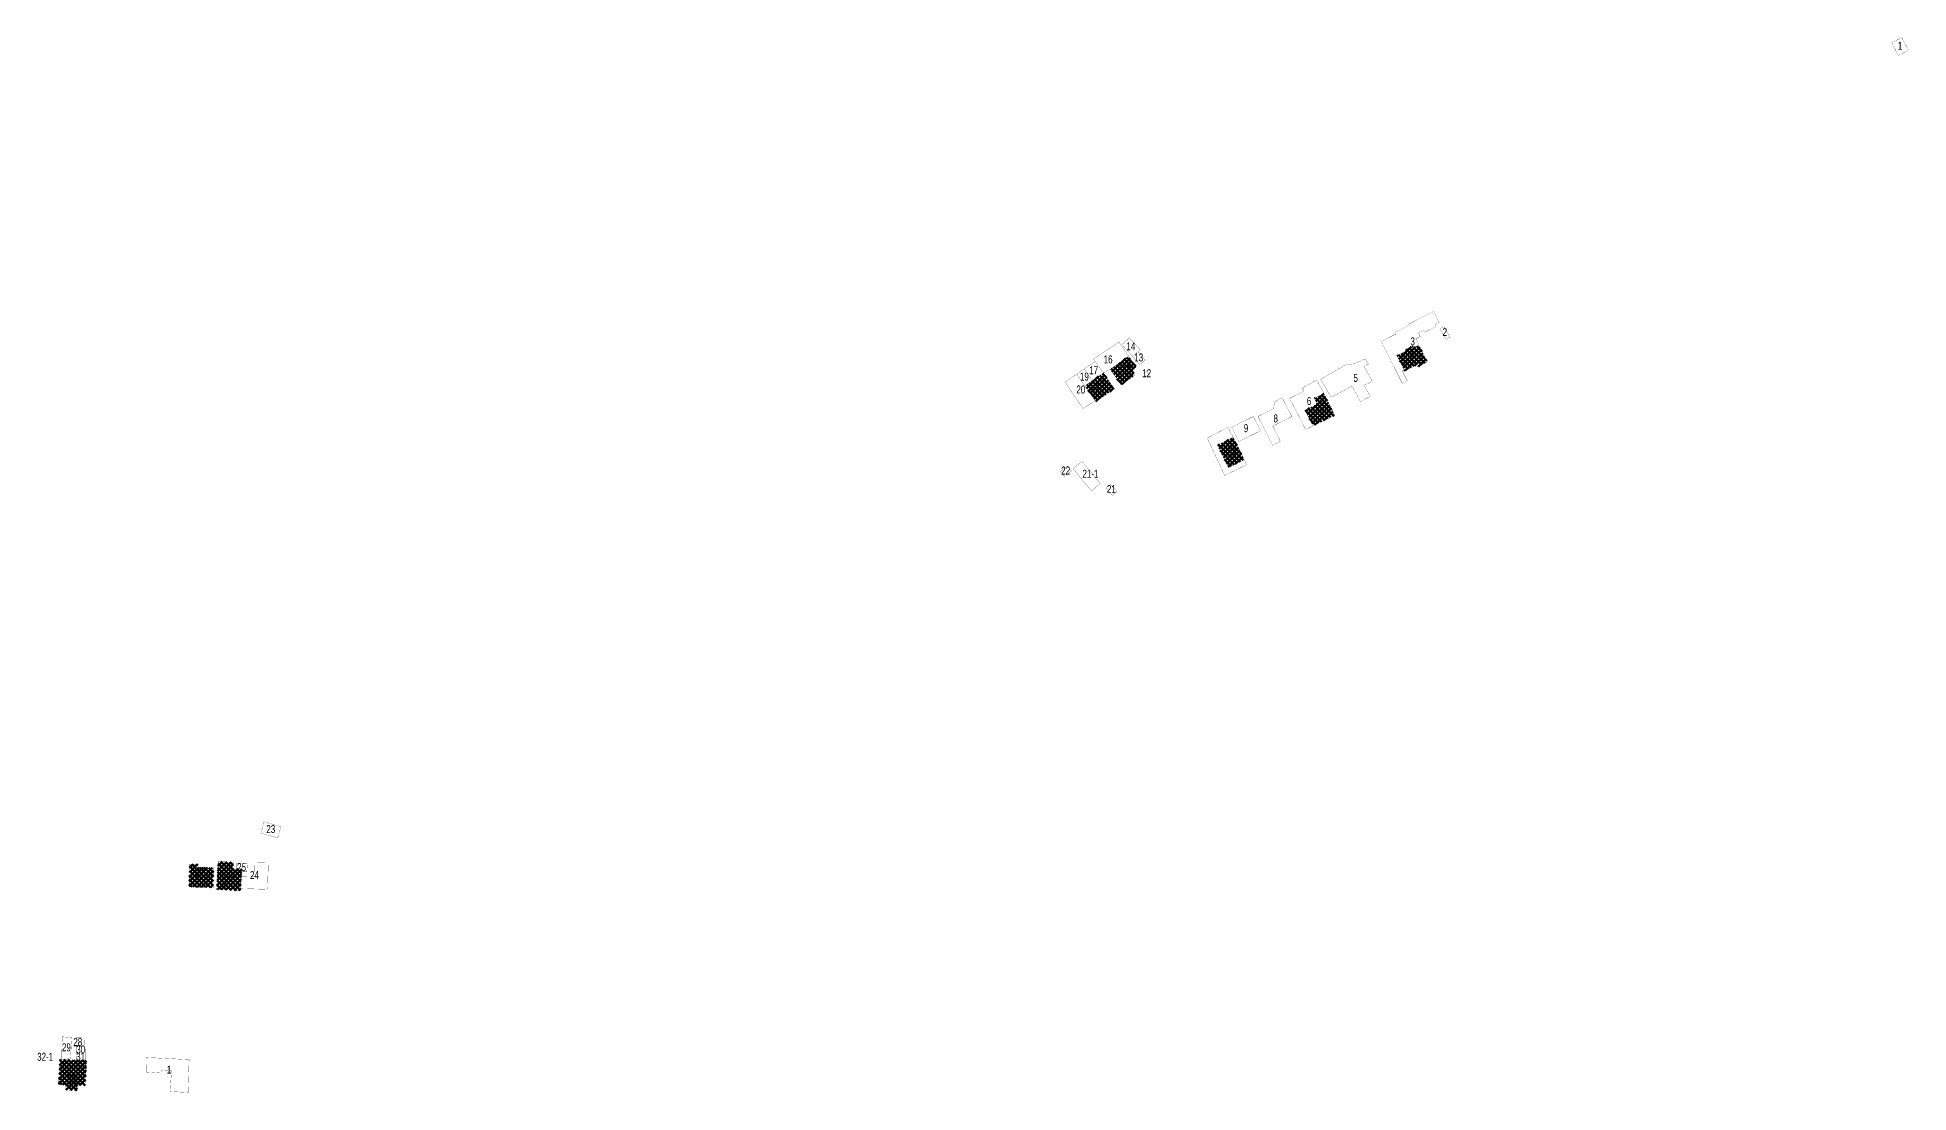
# Model space of a CAD drawing. Header units: millimetres. Extents: x 615590 to 619391, y 3400245 to 3402660.
# Drawn here: x 618456 to 619391, y 3402133 to 3402660 of the extents above; entities that cross this region are included whole.
import ezdxf

# ---------------------------------------------------------------- set-up
doc = ezdxf.new("R2010")
doc.units = ezdxf.units.MM
doc.layers.add('房屋拆迁', color=7, linetype='Continuous')
doc.styles.add('mrdsStandard', font='slromans.shx', dxfattribs={"width": 0.75, "height": 4, "bigfont": 'hztxt.shx'})

msp = doc.modelspace()

# ---------------------------------------------------------------- hatches: boundary and pattern name
at = {"layer": '房屋拆迁', "lineweight": 50}
h = msp.add_hatch(dxfattribs=at)
h.set_pattern_fill('ANSI37', color=1, scale=0.5, style=0)
h.paths.add_polyline_path([(618991.81, 3402494.01), (618997.3, 3402486.2), (619004.26, 3402491.12), (619002.6, 3402493.47), (619004.9, 3402495.1), (619000.99, 3402500.58)])
h = msp.add_hatch(dxfattribs=at)
h.set_pattern_fill('ANSI37', color=1, scale=0.5, style=0)
h.paths.add_polyline_path([(619135.2, 3402500.81), (619139.1, 3402493.24), (619145.4, 3402496.48), (619145.95, 3402495.41), (619150.36, 3402497.68), (619146.06, 3402506.04), (619143.4, 3402504.67), (619142.92, 3402505.62), (619139.23, 3402503.75), (619139.59, 3402503.03)])
h = msp.add_hatch(dxfattribs=at)
h.set_pattern_fill('ANSI37', color=1, scale=0.5, style=0)
h.paths.add_polyline_path([(618979.16, 3402485.73), (618984.66, 3402477.81), (618993.96, 3402484.26), (618988.46, 3402492.19)])
h = msp.add_hatch(dxfattribs=at)
h.set_pattern_fill('ANSI37', color=1, scale=0.5, style=0)
h.paths.add_polyline_path([(619098.67, 3402481.9), (619104.02, 3402471.05), (619093.16, 3402465.7), (619089.26, 3402473.61), (619095.29, 3402476.57), (619093.84, 3402479.52)])
h = msp.add_hatch(dxfattribs=at)
h.set_pattern_fill('ANSI37', color=1, scale=0.5, style=0)
h.paths.add_polyline_path([(619053.32, 3402460.05), (619058.89, 3402448.81), (619050.95, 3402444.88), (619045.39, 3402456.13)])
h = msp.add_hatch(dxfattribs=at)
h.set_pattern_fill('ANSI37', color=1, scale=0.5, style=0)
h.paths.add_polyline_path([(618543.65, 3402244.89), (618543.46, 3402235.08), (618531.38, 3402235.33), (618531.62, 3402246.71), (618535.71, 3402246.62), (618535.68, 3402245.04)])
h = msp.add_hatch(dxfattribs=at)
h.set_pattern_fill('ANSI37', color=1, scale=0.5, style=0)
h.paths.add_polyline_path([(618557.7, 3402244.27), (618557.05, 3402233.41), (618545.14, 3402234.13), (618545.98, 3402248.05), (618553.48, 3402247.59), (618553.29, 3402244.52)])
h = msp.add_hatch(dxfattribs=at)
h.set_pattern_fill('ANSI37', color=1, scale=0.5, style=0)
h.paths.add_polyline_path([(618466.78, 3402149.11), (618480.12, 3402148.43), (618479.5, 3402136.07), (618475.56, 3402136.27), (618475.42, 3402133.58), (618469.68, 3402133.87), (618469.8, 3402136.41), (618466.18, 3402136.58)])

# ---------------------------------------------------------------- linework, layer by layer
at = {"layer": '房屋拆迁', "color": 1, "linetype": 'Continuous', "lineweight": 50, "const_width": 0.1}
for points in [[(619387.5, 3402659.82), (619382.5, 3402657.2), (619385.85, 3402650.8), (619390.86, 3402653.43), (619387.5, 3402659.82)], [(619156.28, 3402517.46), (619153.53, 3402522.93), (619140.99, 3402516.64), (619141.28, 3402516.06), (619134.15, 3402512.51), (619134.61, 3402511.6), (619127.35, 3402507.96), (619137.86, 3402487.02), (619140.33, 3402488.27), (619137.79, 3402493.33), (619138.8, 3402493.83), (619135.2, 3402500.81), (619139.59, 3402503.03), (619139.23, 3402503.75), (619142.92, 3402505.62), (619143.4, 3402504.67), (619146.24, 3402506.17), (619144.64, 3402509.29), (619146.84, 3402510.38), (619145.92, 3402512.24), (619148.62, 3402513.56), (619149.11, 3402512.55), (619154.8, 3402515.31), (619154.24, 3402516.47), (619156.28, 3402517.46)], [(619001.41, 3402509.77), (618997.66, 3402506.35), (619003.05, 3402500.44), (619006.8, 3402503.87), (619001.41, 3402509.77)], [(619156.69, 3402514.43), (619158.66, 3402515.51), (619161.6, 3402510.12), (619159.62, 3402509.04), (619156.69, 3402514.43)], [(618996.22, 3402507.56), (619000.99, 3402500.58), (618991.81, 3402494.01), (618988.46, 3402492.19), (618984.3, 3402497.94), (618983.36, 3402499.13), (618996.22, 3402507.56)], [(618991.81, 3402494.01), (618997.3, 3402486.2), (619004.26, 3402491.12), (619002.6, 3402493.47), (619004.9, 3402495.1), (619000.99, 3402500.58), (618991.81, 3402494.01)], [(619005.64, 3402502.81), (619003.05, 3402500.44), (619006.59, 3402496.31), (619009.27, 3402498.63), (619005.64, 3402502.81)], [(619102.29, 3402479.99), (619097.04, 3402489.03), (619109.63, 3402496.28), (619114.01, 3402496.8), (619119.3, 3402499.27), (619120.95, 3402496.72), (619118.7, 3402495.52), (619122.93, 3402487.97), (619118.65, 3402486.12), (619121.91, 3402480.48), (619116.9, 3402477.86), (619112.66, 3402485.64), (619102.29, 3402479.99)], [(619135.2, 3402500.81), (619139.1, 3402493.24), (619145.4, 3402496.48), (619145.95, 3402495.41), (619150.36, 3402497.68), (619146.06, 3402506.04), (619143.4, 3402504.67), (619142.92, 3402505.62), (619139.23, 3402503.75), (619139.59, 3402503.03), (619135.2, 3402500.81)], [(618969.24, 3402487.65), (618978.25, 3402474.33), (618984.29, 3402478.33), (618979.16, 3402485.73), (618975.1, 3402491.61), (618969.24, 3402487.65)], [(618975.1, 3402491.61), (618979.16, 3402485.73), (618982.87, 3402488.3), (618978.84, 3402494.22), (618975.1, 3402491.61)], [(618978.84, 3402494.22), (618982.87, 3402488.3), (618988.46, 3402492.19), (618984.3, 3402497.94), (618978.84, 3402494.22)], [(618979.16, 3402485.73), (618984.66, 3402477.81), (618993.96, 3402484.26), (618988.46, 3402492.19), (618979.16, 3402485.73)], [(619008.63, 3402492.1), (619009.95, 3402490.12), (619011.6, 3402491.22), (619010.28, 3402493.2), (619008.63, 3402492.1)], [(619093.16, 3402465.7), (619089.52, 3402463.95), (619081.51, 3402479.47), (619088.74, 3402483.16), (619087.77, 3402484.63), (619095.08, 3402488.66), (619098.67, 3402481.9), (619093.84, 3402479.52), (619095.29, 3402476.57), (619089.26, 3402473.61), (619093.16, 3402465.7)], [(619098.67, 3402481.9), (619104.02, 3402471.05), (619093.16, 3402465.7), (619089.26, 3402473.61), (619095.29, 3402476.57), (619093.84, 3402479.52), (619098.67, 3402481.9)], [(619076.86, 3402458.04), (619073.07, 3402455.94), (619065.76, 3402470.44), (619073.26, 3402474.26), (619074.25, 3402477.88), (619077.77, 3402479.85), (619082.66, 3402470.31), (619073.15, 3402465.67), (619076.86, 3402458.04)], [(619058.89, 3402448.81), (619060.04, 3402446.29), (619049.06, 3402441.02), (619040.37, 3402459.65), (619050.68, 3402464.97), (619053.32, 3402460.05), (619045.39, 3402456.13), (619050.95, 3402444.88), (619058.89, 3402448.81)], [(619056.11, 3402457.93), (619052.58, 3402465.09), (619063.43, 3402470.43), (619066.95, 3402463.27), (619056.11, 3402457.93)], [(619053.32, 3402460.05), (619058.89, 3402448.81), (619050.95, 3402444.88), (619045.39, 3402456.13), (619053.32, 3402460.05)], [(618972.4, 3402443.15), (618968.93, 3402440.37), (618966.9, 3402442.91), (618970.37, 3402445.69), (618972.4, 3402443.15)], [(618989.78, 3402434.55), (618992.04, 3402436.53), (618995.18, 3402432.92), (618992.92, 3402430.95), (618989.78, 3402434.55)], [(618567.28, 3402262.17), (618575.74, 3402259.83), (618577.31, 3402265.49), (618568.85, 3402267.83), (618567.28, 3402262.17)], [(618543.65, 3402244.89), (618543.46, 3402235.08), (618531.38, 3402235.33), (618531.62, 3402246.71), (618535.71, 3402246.62), (618535.68, 3402245.04), (618543.65, 3402244.89)], [(618557.7, 3402244.27), (618557.05, 3402233.41), (618545.14, 3402234.13), (618545.98, 3402248.05), (618553.48, 3402247.59), (618553.29, 3402244.52), (618557.7, 3402244.27)], [(618554.92, 3402247.27), (618560.53, 3402246.98), (618560.26, 3402242.91), (618557.61, 3402242.82), (618557.7, 3402244.27), (618554.98, 3402244.42), (618554.92, 3402247.27)], [(618564.37, 3402247.78), (618571.02, 3402247.59), (618570.62, 3402234.11), (618557.11, 3402234.52), (618557.48, 3402240.74), (618564.15, 3402240.52), (618564.37, 3402247.78)], [(618467.95, 3402160.43), (618467.75, 3402149.06), (618472.12, 3402149.51), (618472.78, 3402160.01), (618467.95, 3402160.43)], [(618475.18, 3402155.71), (618472.52, 3402155.84), (618472.78, 3402160.01), (618479.2, 3402159.8), (618479.37, 3402155.73), (618475.18, 3402155.71)], [(618475.18, 3402155.71), (618479.37, 3402155.73), (618479.49, 3402151.64), (618475.06, 3402151.7), (618475.18, 3402155.71)], [(618466.78, 3402149.11), (618480.12, 3402148.43), (618479.5, 3402136.07), (618475.56, 3402136.27), (618475.42, 3402133.58), (618469.68, 3402133.87), (618469.8, 3402136.41), (618466.18, 3402136.58), (618466.78, 3402149.11)], [(618475.06, 3402151.7), (618479.49, 3402151.64), (618479.46, 3402148.47), (618474.92, 3402148.7), (618475.06, 3402151.7)], [(618521.97, 3402133.05), (618530.91, 3402132.6), (618531.42, 3402149.02), (618510.25, 3402150.07), (618510.08, 3402142.79), (618517.69, 3402142.29), (618517.77, 3402143.71), (618522.62, 3402143.41), (618521.97, 3402133.05)]]:
    msp.add_lwpolyline(points, dxfattribs=at)
at = {"layer": '房屋拆迁', "color": 1, "linetype": 'Continuous', "lineweight": 50, "const_width": 0.1, "elevation": 3.35}
msp.add_lwpolyline([(618977.81, 3402447.93), (618973.23, 3402444.45), (618982.44, 3402433.14), (618986.83, 3402436.92)], close=True, dxfattribs=at)

# ---------------------------------------------------------------- texts
at = {"layer": '房屋拆迁', "color": 4, "lineweight": 50, "style": 'mrdsStandard', "width": 0.75}
for s, p in [('1', (619385.53, 3402653.71)), ('3', (619141.93, 3402505.96)), ('2', (619158, 3402510.68)), ('16', (618988.57, 3402496.97)), ('14', (618999.94, 3402503.51)), ('13', (619003.85, 3402497.95)), ('4', (619141.58, 3402499.07)), ('19', (618976.71, 3402488.36)), ('17', (618981.33, 3402491.56)), ('15', (618998.03, 3402491.81)), ('12', (619007.83, 3402490.06)), ('5', (619113.44, 3402487.71)), ('20', (618974.92, 3402481.93)), ('18', (618984.27, 3402483.4)), ('6', (619090.14, 3402476.12)), ('8', (619073.46, 3402467.45)), ('7', (619094.56, 3402473.13)), ('9', (619058.62, 3402462.58)), ('11', (619048.8, 3402451.13)), ('10', (619049.85, 3402450.87)), ('22', (618967.36, 3402441.43)), ('21-1', (618977.95, 3402439.82)), ('21', (618990.19, 3402432.14)), ('23', (618570.01, 3402262.23)), ('25', (618555.38, 3402243.18)), ('27', (618534.63, 3402240.68)), ('26', (618549.82, 3402240.4)), ('24', (618561.84, 3402239.28)), ('29', (618467.86, 3402153.15)), ('28', (618473.53, 3402155.82)), ('30', (618474.99, 3402152.09)), ('32-1', (618455.44, 3402148.42)), ('31', (618474.95, 3402148.52)), ('1', (618520.27, 3402142.02)), ('32', (618470.59, 3402137.19))]:
    msp.add_text(s, height=4, dxfattribs=at).set_placement(p)

doc.saveas('drawing.dxf')
